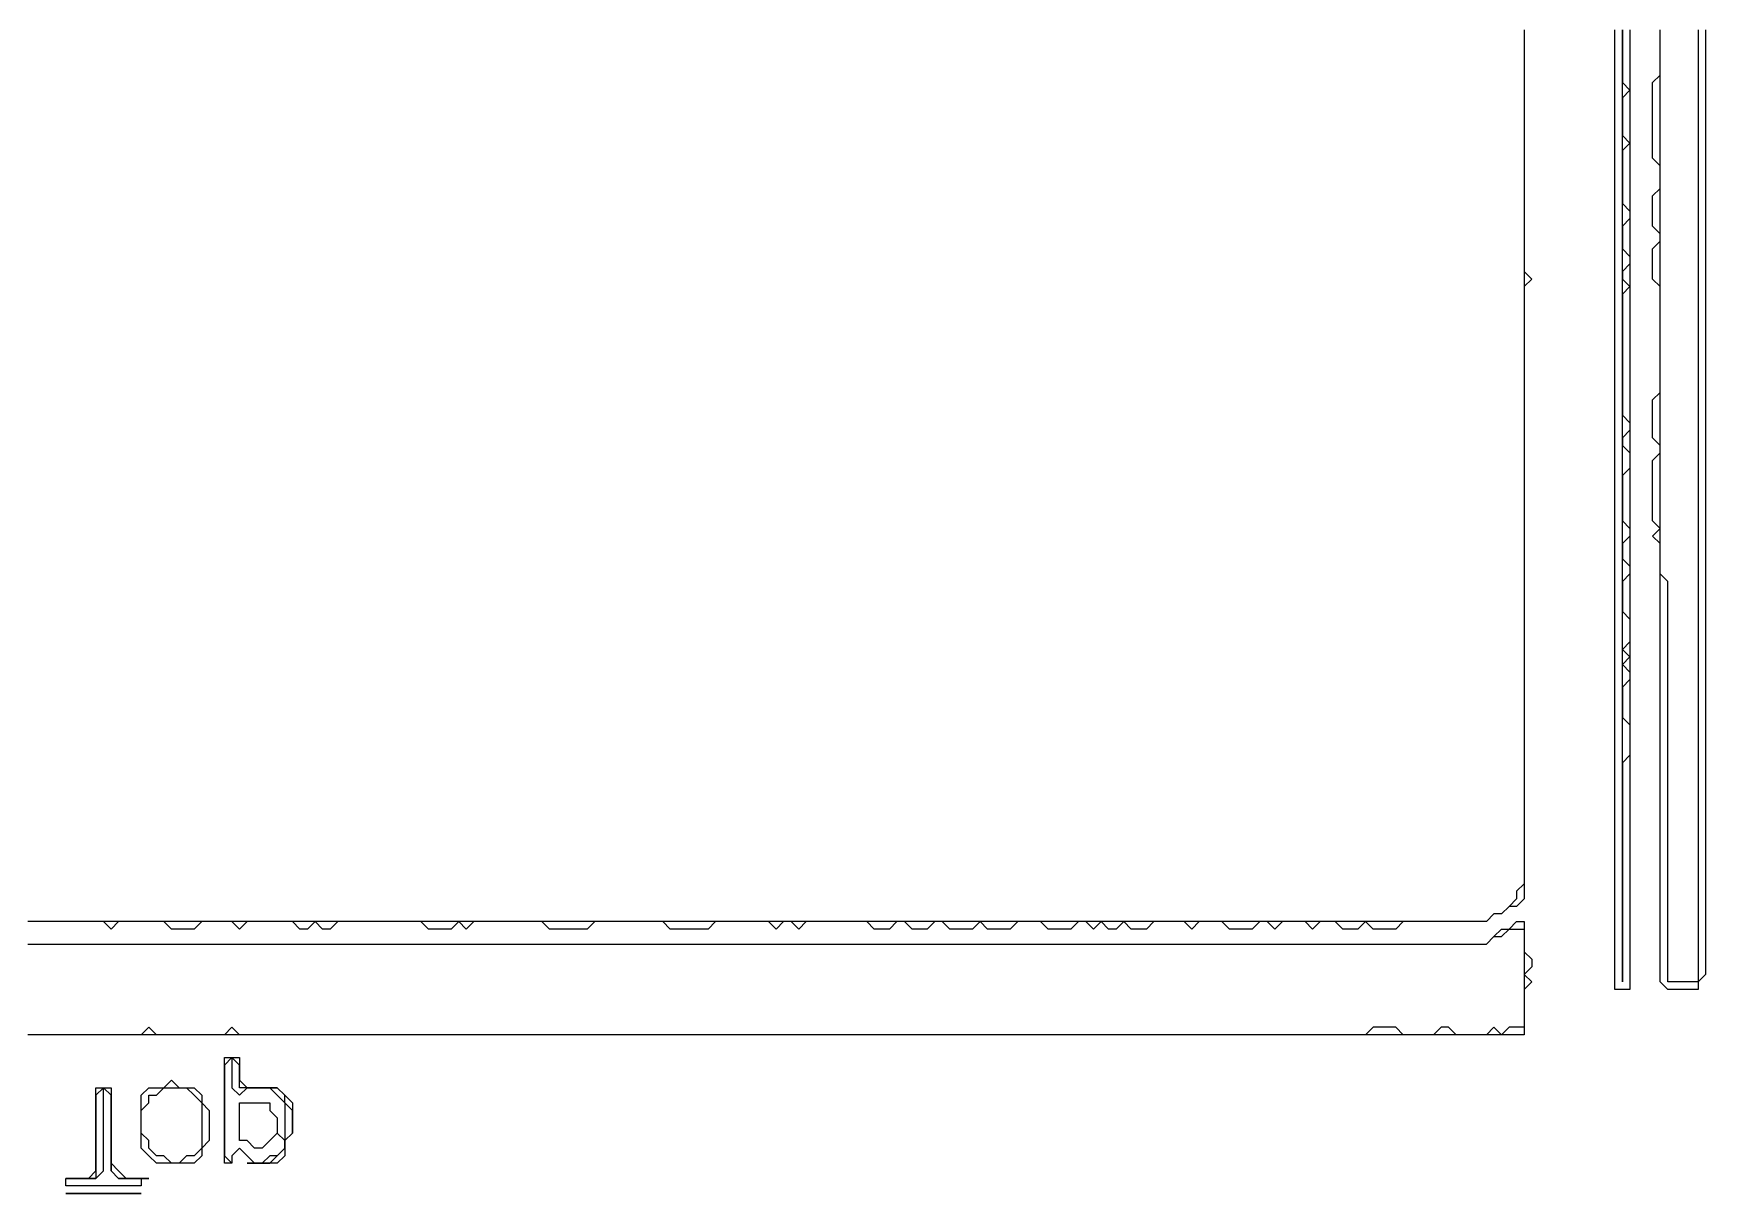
# Model space of a CAD drawing. Header units: metres. Extents: x 61 to 947, y 23 to 655.
# Drawn here: x 266.7 to 488, y 23 to 176.5 of the extents above; entities that cross this region are included whole.
import ezdxf

# ---------------------------------------------------------------- set-up
doc = ezdxf.new("R2010")
doc.units = ezdxf.units.M

msp = doc.modelspace()

# ---------------------------------------------------------------- linework, layer by layer
for points in [[(464, 177, 0), (464, 176, 0), (464, 175, 0), (464, 174, 0), (464, 173, 0), (464, 172, 0), (464, 171, 0), (464, 170, 0), (464, 169, 0), (464, 168, 0), (464, 167, 0), (464, 166, 0), (464, 165, 0), (464, 164, 0), (464, 163, 0), (464, 162, 0), (464, 161, 0), (464, 160, 0), (464, 159, 0), (464, 158, 0), (464, 157, 0), (464, 156, 0), (464, 155, 0), (464, 154, 0), (464, 153, 0), (464, 152, 0), (464, 151, 0), (464, 150, 0), (464, 149, 0), (464, 148, 0), (464, 147, 0), (464, 146, 0), (464, 145, 0), (464, 144, 0), (464, 143, 0), (464, 142, 0), (464, 141, 0), (464, 140, 0), (464, 139, 0), (464, 138, 0), (464, 137, 0), (464, 136, 0), (464, 135, 0), (464, 134, 0), (464, 133, 0), (464, 132, 0), (464, 131, 0), (464, 130, 0), (464, 129, 0), (464, 128, 0), (464, 127, 0), (464, 126, 0), (464, 125, 0), (464, 124, 0), (464, 123, 0), (464, 122, 0), (464, 121, 0), (464, 120, 0), (464, 119, 0), (464, 118, 0), (464, 117, 0), (464, 116, 0), (464, 115, 0), (464, 114, 0), (464, 113, 0), (464, 112, 0), (464, 111, 0), (464, 110, 0), (464, 109, 0), (464, 108, 0), (464, 107, 0), (464, 106, 0), (464, 105, 0), (464, 104, 0), (464, 103, 0), (464, 102, 0), (464, 101, 0), (464, 100, 0), (464, 99, 0), (464, 98, 0), (464, 97, 0), (464, 96, 0), (464, 95, 0), (464, 94, 0), (464, 93, 0), (464, 92, 0), (464, 91, 0), (464, 90, 0), (464, 89, 0), (464, 88, 0), (464, 87, 0), (464, 86, 0), (464, 85, 0), (464, 84, 0), (464, 83, 0), (464, 82, 0), (464, 81, 0), (464, 80, 0), (464, 79, 0), (464, 78, 0), (464, 77, 0), (464, 76, 0), (464, 75, 0), (464, 74, 0), (464, 73, 0), (464, 72, 0), (464, 71, 0), (464, 70, 0), (464, 69, 0), (464, 68, 0), (464, 67, 0), (464, 66, 0), (464, 65, 0), (464, 64, 0), (463, 63, 0), (463, 62, 0), (462, 61, 0), (461, 60, 0), (460, 60, 0), (459, 59, 0), (458, 59, 0), (457, 59, 0), (456, 59, 0), (455, 59, 0), (454, 59, 0), (453, 59, 0), (452, 59, 0), (451, 59, 0), (450, 59, 0), (449, 59, 0), (448, 59, 0), (447, 59, 0), (446, 59, 0), (445, 59, 0), (444, 59, 0), (443, 59, 0), (442, 59, 0), (441, 59, 0), (440, 59, 0), (439, 59, 0), (438, 59, 0), (437, 59, 0), (436, 59, 0), (435, 59, 0), (434, 59, 0), (433, 59, 0), (432, 59, 0), (431, 59, 0), (430, 59, 0), (429, 59, 0), (428, 59, 0), (427, 59, 0), (426, 59, 0), (425, 59, 0), (424, 59, 0), (423, 59, 0), (422, 59, 0), (421, 59, 0), (420, 59, 0), (419, 59, 0), (418, 59, 0), (417, 59, 0), (416, 59, 0), (415, 59, 0), (414, 59, 0), (413, 59, 0), (412, 59, 0), (411, 59, 0), (410, 59, 0), (409, 59, 0), (408, 59, 0), (407, 59, 0), (406, 59, 0), (405, 59, 0), (404, 59, 0), (403, 59, 0), (402, 59, 0), (401, 59, 0), (400, 59, 0), (399, 59, 0), (398, 59, 0), (397, 59, 0), (396, 59, 0), (395, 59, 0), (394, 59, 0), (393, 59, 0), (392, 59, 0), (391, 59, 0), (390, 59, 0), (389, 59, 0), (388, 59, 0), (387, 59, 0), (386, 59, 0), (385, 59, 0), (384, 59, 0), (383, 59, 0), (382, 59, 0), (381, 59, 0), (380, 59, 0), (379, 59, 0), (378, 59, 0), (377, 59, 0), (376, 59, 0), (375, 59, 0), (374, 59, 0), (373, 59, 0), (372, 59, 0), (371, 59, 0), (370, 59, 0), (369, 59, 0), (368, 59, 0), (367, 59, 0), (366, 59, 0), (365, 59, 0), (364, 59, 0), (363, 59, 0), (362, 59, 0), (361, 59, 0), (360, 59, 0), (359, 59, 0), (358, 59, 0), (357, 59, 0), (356, 59, 0), (355, 59, 0), (354, 59, 0), (353, 59, 0), (352, 59, 0), (351, 59, 0), (350, 59, 0), (349, 59, 0), (348, 59, 0), (347, 59, 0), (346, 59, 0), (345, 59, 0), (344, 59, 0), (343, 59, 0), (342, 59, 0), (341, 59, 0), (340, 59, 0), (339, 59, 0), (338, 59, 0), (337, 59, 0), (336, 59, 0), (335, 59, 0), (334, 59, 0), (333, 59, 0), (332, 59, 0), (331, 59, 0), (330, 59, 0), (329, 59, 0), (328, 59, 0), (327, 59, 0), (326, 59, 0), (325, 59, 0), (324, 59, 0), (323, 59, 0), (322, 59, 0), (321, 59, 0), (320, 59, 0), (319, 59, 0), (318, 59, 0), (317, 59, 0), (316, 59, 0), (315, 59, 0), (314, 59, 0), (313, 59, 0), (312, 59, 0), (311, 59, 0), (310, 59, 0), (309, 59, 0), (308, 59, 0), (307, 59, 0), (306, 59, 0), (305, 59, 0), (304, 59, 0), (303, 59, 0), (302, 59, 0), (301, 59, 0), (300, 59, 0), (299, 59, 0), (298, 59, 0), (297, 59, 0), (296, 59, 0), (295, 59, 0), (294, 59, 0), (293, 59, 0), (292, 59, 0), (291, 59, 0), (290, 59, 0), (289, 59, 0), (288, 59, 0), (287, 59, 0), (286, 59, 0), (285, 59, 0), (284, 59, 0), (283, 59, 0), (282, 59, 0), (281, 59, 0), (280, 59, 0), (279, 59, 0), (278, 59, 0), (277, 59, 0), (276, 59, 0), (275, 59, 0), (274, 59, 0), (273, 59, 0), (272, 59, 0), (271, 59, 0), (270, 59, 0), (269, 59, 0), (268, 59, 0), (267, 59, 0), (266, 59, 0)], [(477, 177, 0), (477, 176, 0), (477, 175, 0), (477, 174, 0), (477, 173, 0), (477, 172, 0), (477, 171, 0), (477, 170, 0), (478, 169, 0), (477, 168, 0), (477, 167, 0), (477, 166, 0), (477, 165, 0), (477, 164, 0), (477, 163, 0), (478, 162, 0), (477, 161, 0), (477, 160, 0), (477, 159, 0), (477, 158, 0), (477, 157, 0), (477, 156, 0), (477, 155, 0), (477, 154, 0), (478, 153, 0), (478, 152, 0), (477, 151, 0), (477, 150, 0), (477, 149, 0), (477, 148, 0), (478, 147, 0), (478, 146, 0), (477, 145, 0), (477, 144, 0), (478, 143, 0), (477, 142, 0), (477, 141, 0), (477, 140, 0), (477, 139, 0), (477, 138, 0), (477, 137, 0), (477, 136, 0), (477, 135, 0), (477, 134, 0), (477, 133, 0), (477, 132, 0), (477, 131, 0), (477, 130, 0), (477, 129, 0), (477, 128, 0), (477, 127, 0), (477, 126, 0), (478, 125, 0), (478, 124, 0), (477, 123, 0), (477, 122, 0), (478, 121, 0), (478, 120, 0), (478, 119, 0), (477, 118, 0), (477, 117, 0), (477, 116, 0), (477, 115, 0), (477, 114, 0), (477, 113, 0), (477, 112, 0), (478, 111, 0), (478, 110, 0), (477, 109, 0), (477, 108, 0), (477, 107, 0), (478, 106, 0), (478, 105, 0), (477, 104, 0), (477, 103, 0), (477, 102, 0), (477, 101, 0), (477, 100, 0), (478, 99, 0), (478, 98, 0), (478, 97, 0), (478, 96, 0), (477, 95, 0), (478, 94, 0), (477, 93, 0), (478, 92, 0), (478, 91, 0), (477, 90, 0), (477, 89, 0), (477, 88, 0), (477, 87, 0), (477, 86, 0), (478, 85, 0), (478, 84, 0), (478, 83, 0), (478, 82, 0), (478, 81, 0), (477, 80, 0), (477, 79, 0), (477, 78, 0), (477, 77, 0), (477, 76, 0), (477, 75, 0), (477, 74, 0), (477, 73, 0), (477, 72, 0), (477, 71, 0), (477, 70, 0), (477, 69, 0), (477, 68, 0), (477, 67, 0), (477, 66, 0), (477, 65, 0), (477, 64, 0), (477, 63, 0), (477, 62, 0), (477, 61, 0), (477, 60, 0), (477, 59, 0), (477, 58, 0), (477, 57, 0), (477, 56, 0), (477, 55, 0), (477, 54, 0), (477, 53, 0), (477, 52, 0), (477, 51, 0), (477, 52, 0), (477, 53, 0), (477, 54, 0), (477, 55, 0), (477, 56, 0), (477, 57, 0), (477, 58, 0), (477, 59, 0), (477, 60, 0), (477, 61, 0), (477, 62, 0), (477, 63, 0), (477, 64, 0), (477, 65, 0), (477, 66, 0), (477, 67, 0), (477, 68, 0), (477, 69, 0), (477, 70, 0), (477, 71, 0), (477, 72, 0), (477, 73, 0), (477, 74, 0), (477, 75, 0), (477, 76, 0), (477, 77, 0), (477, 78, 0), (477, 79, 0), (477, 80, 0), (477, 81, 0), (477, 82, 0), (477, 83, 0), (477, 84, 0), (477, 85, 0), (477, 86, 0), (477, 87, 0), (477, 88, 0), (477, 89, 0), (477, 90, 0), (477, 91, 0), (477, 92, 0), (477, 93, 0), (477, 94, 0), (477, 95, 0), (477, 96, 0), (477, 97, 0), (477, 98, 0), (477, 99, 0), (477, 100, 0), (477, 101, 0), (477, 102, 0), (477, 103, 0), (477, 104, 0), (477, 105, 0), (477, 106, 0), (477, 107, 0), (477, 108, 0), (477, 109, 0), (477, 110, 0), (477, 111, 0), (477, 112, 0), (477, 113, 0), (477, 114, 0), (477, 115, 0), (477, 116, 0), (477, 117, 0), (477, 118, 0), (477, 119, 0), (477, 120, 0), (477, 121, 0), (477, 122, 0), (477, 123, 0), (477, 124, 0), (477, 125, 0), (477, 126, 0), (477, 127, 0), (477, 128, 0), (477, 129, 0), (477, 130, 0), (477, 131, 0), (477, 132, 0), (477, 133, 0), (477, 134, 0), (477, 135, 0), (477, 136, 0), (477, 137, 0), (477, 138, 0), (477, 139, 0), (477, 140, 0), (477, 141, 0), (477, 142, 0), (477, 143, 0), (477, 144, 0), (477, 145, 0), (477, 146, 0), (477, 147, 0), (477, 148, 0), (477, 149, 0), (477, 150, 0), (477, 151, 0), (477, 152, 0), (477, 153, 0), (477, 154, 0), (477, 155, 0), (477, 156, 0), (477, 157, 0), (477, 158, 0), (477, 159, 0), (477, 160, 0), (477, 161, 0), (477, 162, 0), (477, 163, 0), (477, 164, 0), (477, 165, 0), (477, 166, 0), (477, 167, 0), (477, 168, 0), (477, 169, 0), (477, 170, 0), (477, 171, 0), (477, 172, 0), (477, 173, 0), (477, 174, 0), (477, 175, 0), (477, 176, 0), (477, 177, 0)], [(487, 177, 0), (487, 176, 0), (487, 175, 0), (487, 174, 0), (487, 173, 0), (487, 172, 0), (487, 171, 0), (487, 170, 0), (487, 169, 0), (487, 168, 0), (487, 167, 0), (487, 166, 0), (487, 165, 0), (487, 164, 0), (487, 163, 0), (487, 162, 0), (487, 161, 0), (487, 160, 0), (487, 159, 0), (487, 158, 0), (487, 157, 0), (487, 156, 0), (487, 155, 0), (487, 154, 0), (487, 153, 0), (487, 152, 0), (487, 151, 0), (487, 150, 0), (487, 149, 0), (487, 148, 0), (487, 147, 0), (487, 146, 0), (487, 145, 0), (487, 144, 0), (487, 143, 0), (487, 142, 0), (487, 141, 0), (487, 140, 0), (487, 139, 0), (487, 138, 0), (487, 137, 0), (487, 136, 0), (487, 135, 0), (487, 134, 0), (487, 133, 0), (487, 132, 0), (487, 131, 0), (487, 130, 0), (487, 129, 0), (487, 128, 0), (487, 127, 0), (487, 126, 0), (487, 125, 0), (487, 124, 0), (487, 123, 0), (487, 122, 0), (487, 121, 0), (487, 120, 0), (487, 119, 0), (487, 118, 0), (487, 117, 0), (487, 116, 0), (487, 115, 0), (487, 114, 0), (487, 113, 0), (487, 112, 0), (487, 111, 0), (487, 110, 0), (487, 109, 0), (487, 108, 0), (487, 107, 0), (487, 106, 0), (487, 105, 0), (487, 104, 0), (487, 103, 0), (487, 102, 0), (487, 101, 0), (487, 100, 0), (487, 99, 0), (487, 98, 0), (487, 97, 0), (487, 96, 0), (487, 95, 0), (487, 94, 0), (487, 93, 0), (487, 92, 0), (487, 91, 0), (487, 90, 0), (487, 89, 0), (487, 88, 0), (487, 87, 0), (487, 86, 0), (487, 85, 0), (487, 84, 0), (487, 83, 0), (487, 82, 0), (487, 81, 0), (487, 80, 0), (487, 79, 0), (487, 78, 0), (487, 77, 0), (487, 76, 0), (487, 75, 0), (487, 74, 0), (487, 73, 0), (487, 72, 0), (487, 71, 0), (487, 70, 0), (487, 69, 0), (487, 68, 0), (487, 67, 0), (487, 66, 0), (487, 65, 0), (487, 64, 0), (487, 63, 0), (487, 62, 0), (487, 61, 0), (487, 60, 0), (487, 59, 0), (487, 58, 0), (487, 57, 0), (487, 56, 0), (487, 55, 0), (487, 54, 0), (487, 53, 0), (487, 52, 0), (487, 51, 0), (486, 51, 0), (485, 51, 0), (484, 51, 0), (483, 51, 0), (483, 52, 0), (483, 53, 0), (483, 54, 0), (483, 55, 0), (483, 56, 0), (483, 57, 0), (483, 58, 0), (483, 59, 0), (483, 60, 0), (483, 61, 0), (483, 62, 0), (483, 63, 0), (483, 64, 0), (483, 65, 0), (483, 66, 0), (483, 67, 0), (483, 68, 0), (483, 69, 0), (483, 70, 0), (483, 71, 0), (483, 72, 0), (483, 73, 0), (483, 74, 0), (483, 75, 0), (483, 76, 0), (483, 77, 0), (483, 78, 0), (483, 79, 0), (483, 80, 0), (483, 81, 0), (483, 82, 0), (483, 83, 0), (483, 84, 0), (483, 85, 0), (483, 86, 0), (483, 87, 0), (483, 88, 0), (483, 89, 0), (483, 90, 0), (483, 91, 0), (483, 92, 0), (483, 93, 0), (483, 94, 0), (483, 95, 0), (483, 96, 0), (483, 97, 0), (483, 98, 0), (483, 99, 0), (483, 100, 0), (483, 101, 0), (483, 102, 0), (483, 103, 0), (483, 104, 0), (482, 105, 0), (482, 106, 0), (482, 107, 0), (482, 108, 0), (482, 109, 0), (482, 110, 0), (482, 111, 0), (482, 112, 0), (482, 113, 0), (482, 114, 0), (482, 115, 0), (482, 116, 0), (482, 117, 0), (482, 118, 0), (482, 119, 0), (482, 120, 0), (482, 121, 0), (482, 122, 0), (482, 123, 0), (482, 124, 0), (482, 125, 0), (482, 126, 0), (482, 127, 0), (482, 128, 0), (482, 129, 0), (482, 130, 0), (482, 131, 0), (482, 132, 0), (482, 133, 0), (482, 134, 0), (482, 135, 0), (482, 136, 0), (482, 137, 0), (482, 138, 0), (482, 139, 0), (482, 140, 0), (482, 141, 0), (482, 142, 0), (482, 143, 0), (482, 144, 0), (482, 145, 0), (482, 146, 0), (482, 147, 0), (482, 148, 0), (482, 149, 0), (482, 150, 0), (482, 151, 0), (482, 152, 0), (482, 153, 0), (482, 154, 0), (482, 155, 0), (482, 156, 0), (482, 157, 0), (482, 158, 0), (482, 159, 0), (482, 160, 0), (482, 161, 0), (482, 162, 0), (482, 163, 0), (482, 164, 0), (482, 165, 0), (482, 166, 0), (482, 167, 0), (482, 168, 0), (482, 169, 0), (482, 170, 0), (482, 171, 0), (482, 172, 0), (482, 173, 0), (482, 174, 0), (482, 175, 0), (482, 176, 0), (482, 177, 0)], [(266, 56, 0), (267, 56, 0), (268, 56, 0), (269, 56, 0), (270, 56, 0), (271, 56, 0), (272, 56, 0), (273, 56, 0), (274, 56, 0), (275, 56, 0), (276, 56, 0), (277, 56, 0), (278, 56, 0), (279, 56, 0), (280, 56, 0), (281, 56, 0), (282, 56, 0), (283, 56, 0), (284, 56, 0), (285, 56, 0), (286, 56, 0), (287, 56, 0), (288, 56, 0), (289, 56, 0), (290, 56, 0), (291, 56, 0), (292, 56, 0), (293, 56, 0), (294, 56, 0), (295, 56, 0), (296, 56, 0), (297, 56, 0), (298, 56, 0), (299, 56, 0), (300, 56, 0), (301, 56, 0), (302, 56, 0), (303, 56, 0), (304, 56, 0), (305, 56, 0), (306, 56, 0), (307, 56, 0), (308, 56, 0), (309, 56, 0), (310, 56, 0), (311, 56, 0), (312, 56, 0), (313, 56, 0), (314, 56, 0), (315, 56, 0), (316, 56, 0), (317, 56, 0), (318, 56, 0), (319, 56, 0), (320, 56, 0), (321, 56, 0), (322, 56, 0), (323, 56, 0), (324, 56, 0), (325, 56, 0), (326, 56, 0), (327, 56, 0), (328, 56, 0), (329, 56, 0), (330, 56, 0), (331, 56, 0), (332, 56, 0), (333, 56, 0), (334, 56, 0), (335, 56, 0), (336, 56, 0), (337, 56, 0), (338, 56, 0), (339, 56, 0), (340, 56, 0), (341, 56, 0), (342, 56, 0), (343, 56, 0), (344, 56, 0), (345, 56, 0), (346, 56, 0), (347, 56, 0), (348, 56, 0), (349, 56, 0), (350, 56, 0), (351, 56, 0), (352, 56, 0), (353, 56, 0), (354, 56, 0), (355, 56, 0), (356, 56, 0), (357, 56, 0), (358, 56, 0), (359, 56, 0), (360, 56, 0), (361, 56, 0), (362, 56, 0), (363, 56, 0), (364, 56, 0), (365, 56, 0), (366, 56, 0), (367, 56, 0), (368, 56, 0), (369, 56, 0), (370, 56, 0), (371, 56, 0), (372, 56, 0), (373, 56, 0), (374, 56, 0), (375, 56, 0), (376, 56, 0), (377, 56, 0), (378, 56, 0), (379, 56, 0), (380, 56, 0), (381, 56, 0), (382, 56, 0), (383, 56, 0), (384, 56, 0), (385, 56, 0), (386, 56, 0), (387, 56, 0), (388, 56, 0), (389, 56, 0), (390, 56, 0), (391, 56, 0), (392, 56, 0), (393, 56, 0), (394, 56, 0), (395, 56, 0), (396, 56, 0), (397, 56, 0), (398, 56, 0), (399, 56, 0), (400, 56, 0), (401, 56, 0), (402, 56, 0), (403, 56, 0), (404, 56, 0), (405, 56, 0), (406, 56, 0), (407, 56, 0), (408, 56, 0), (409, 56, 0), (410, 56, 0), (411, 56, 0), (412, 56, 0), (413, 56, 0), (414, 56, 0), (415, 56, 0), (416, 56, 0), (417, 56, 0), (418, 56, 0), (419, 56, 0), (420, 56, 0), (421, 56, 0), (422, 56, 0), (423, 56, 0), (424, 56, 0), (425, 56, 0), (426, 56, 0), (427, 56, 0), (428, 56, 0), (429, 56, 0), (430, 56, 0), (431, 56, 0), (432, 56, 0), (433, 56, 0), (434, 56, 0), (435, 56, 0), (436, 56, 0), (437, 56, 0), (438, 56, 0), (439, 56, 0), (440, 56, 0), (441, 56, 0), (442, 56, 0), (443, 56, 0), (444, 56, 0), (445, 56, 0), (446, 56, 0), (447, 56, 0), (448, 56, 0), (449, 56, 0), (450, 56, 0), (451, 56, 0), (452, 56, 0), (453, 56, 0), (454, 56, 0), (455, 56, 0), (456, 56, 0), (457, 56, 0), (458, 56, 0), (459, 56, 0), (460, 57, 0), (461, 57, 0), (462, 58, 0), (463, 58, 0), (464, 58, 0), (464, 57, 0), (464, 56, 0), (464, 55, 0), (464, 54, 0), (464, 53, 0), (464, 52, 0), (464, 51, 0), (464, 50, 0), (464, 49, 0), (464, 48, 0), (464, 47, 0), (464, 46, 0), (464, 45, 0), (463, 45, 0), (462, 45, 0), (461, 44, 0), (460, 45, 0), (459, 44, 0), (458, 44, 0), (457, 44, 0), (456, 44, 0), (455, 44, 0), (454, 45, 0), (453, 45, 0), (452, 44, 0), (451, 44, 0), (450, 44, 0), (449, 44, 0), (448, 44, 0), (447, 45, 0), (446, 45, 0), (445, 45, 0), (444, 45, 0), (443, 44, 0), (442, 44, 0), (441, 44, 0), (440, 44, 0), (439, 44, 0), (438, 44, 0), (437, 44, 0), (436, 44, 0), (435, 44, 0), (434, 44, 0), (433, 44, 0), (432, 44, 0), (431, 44, 0), (430, 44, 0), (429, 44, 0), (428, 44, 0), (427, 44, 0), (426, 44, 0), (425, 44, 0), (424, 44, 0), (423, 44, 0), (422, 44, 0), (421, 44, 0), (420, 44, 0), (419, 44, 0), (418, 44, 0), (417, 44, 0), (416, 44, 0), (415, 44, 0), (414, 44, 0), (413, 44, 0), (412, 44, 0), (411, 44, 0), (410, 44, 0), (409, 44, 0), (408, 44, 0), (407, 44, 0), (406, 44, 0), (405, 44, 0), (404, 44, 0), (403, 44, 0), (402, 44, 0), (401, 44, 0), (400, 44, 0), (399, 44, 0), (398, 44, 0), (397, 44, 0), (396, 44, 0), (395, 44, 0), (394, 44, 0), (393, 44, 0), (392, 44, 0), (391, 44, 0), (390, 44, 0), (389, 44, 0), (388, 44, 0), (387, 44, 0), (386, 44, 0), (385, 44, 0), (384, 44, 0), (383, 44, 0), (382, 44, 0), (381, 44, 0), (380, 44, 0), (379, 44, 0), (378, 44, 0), (377, 44, 0), (376, 44, 0), (375, 44, 0), (374, 44, 0), (373, 44, 0), (372, 44, 0), (371, 44, 0), (370, 44, 0), (369, 44, 0), (368, 44, 0), (367, 44, 0), (366, 44, 0), (365, 44, 0), (364, 44, 0), (363, 44, 0), (362, 44, 0), (361, 44, 0), (360, 44, 0), (359, 44, 0), (358, 44, 0), (357, 44, 0), (356, 44, 0), (355, 44, 0), (354, 44, 0), (353, 44, 0), (352, 44, 0), (351, 44, 0), (350, 44, 0), (349, 44, 0), (348, 44, 0), (347, 44, 0), (346, 44, 0), (345, 44, 0), (344, 44, 0), (343, 44, 0), (342, 44, 0), (341, 44, 0), (340, 44, 0), (339, 44, 0), (338, 44, 0), (337, 44, 0), (336, 44, 0), (335, 44, 0), (334, 44, 0), (333, 44, 0), (332, 44, 0), (331, 44, 0), (330, 44, 0), (329, 44, 0), (328, 44, 0), (327, 44, 0), (326, 44, 0), (325, 44, 0), (324, 44, 0), (323, 44, 0), (322, 44, 0), (321, 44, 0), (320, 44, 0), (319, 44, 0), (318, 44, 0), (317, 44, 0), (316, 44, 0), (315, 44, 0), (314, 44, 0), (313, 44, 0), (312, 44, 0), (311, 44, 0), (310, 44, 0), (309, 44, 0), (308, 44, 0), (307, 44, 0), (306, 44, 0), (305, 44, 0), (304, 44, 0), (303, 44, 0), (302, 44, 0), (301, 44, 0), (300, 44, 0), (299, 44, 0), (298, 44, 0), (297, 44, 0), (296, 44, 0), (295, 44, 0), (294, 44, 0), (293, 45, 0), (292, 44, 0), (291, 44, 0), (290, 44, 0), (289, 44, 0), (288, 44, 0), (287, 44, 0), (286, 44, 0), (285, 44, 0), (284, 44, 0), (283, 44, 0), (282, 45, 0), (281, 44, 0), (280, 44, 0), (279, 44, 0), (278, 44, 0), (277, 44, 0), (276, 44, 0), (275, 44, 0), (274, 44, 0), (273, 44, 0), (272, 44, 0), (271, 44, 0), (270, 44, 0), (269, 44, 0), (268, 44, 0), (267, 44, 0), (266, 44, 0)]]:
    msp.add_polyline3d(points)
for points in [[(293, 27, 0), (292, 28, 0), (292, 29, 0), (292, 30, 0), (292, 31, 0), (292, 32, 0), (292, 33, 0), (292, 34, 0), (292, 35, 0), (292, 36, 0), (292, 37, 0), (292, 38, 0), (292, 39, 0), (292, 40, 0), (293, 41, 0), (293, 40, 0), (293, 39, 0), (293, 38, 0), (293, 37, 0), (294, 36, 0), (295, 37, 0), (296, 37, 0), (297, 37, 0), (298, 37, 0), (299, 36, 0), (300, 35, 0), (300, 34, 0), (300, 33, 0), (300, 32, 0), (300, 31, 0), (300, 30, 0), (300, 29, 0), (299, 28, 0), (298, 28, 0), (297, 27, 0), (296, 27, 0), (295, 28, 0), (294, 29, 0), (293, 28, 0)], [(271, 24, 0), (271, 25, 0), (272, 25, 0), (273, 25, 0), (274, 25, 0), (275, 25, 0), (276, 26, 0), (276, 27, 0), (276, 28, 0), (276, 29, 0), (276, 30, 0), (276, 31, 0), (276, 32, 0), (276, 33, 0), (276, 34, 0), (276, 35, 0), (276, 36, 0), (276, 37, 0), (277, 37, 0), (277, 36, 0), (277, 35, 0), (277, 34, 0), (277, 33, 0), (277, 32, 0), (277, 31, 0), (277, 30, 0), (277, 29, 0), (277, 28, 0), (277, 27, 0), (277, 26, 0), (278, 25, 0), (279, 25, 0), (280, 25, 0), (281, 25, 0), (281, 24, 0), (280, 24, 0), (279, 24, 0), (278, 24, 0), (277, 24, 0), (276, 24, 0), (275, 24, 0), (274, 24, 0), (273, 24, 0), (272, 24, 0)], [(285, 27, 0), (284, 28, 0), (283, 28, 0), (282, 29, 0), (282, 30, 0), (281, 31, 0), (281, 32, 0), (281, 33, 0), (281, 34, 0), (282, 35, 0), (282, 36, 0), (283, 36, 0), (284, 37, 0), (285, 37, 0), (286, 37, 0), (287, 37, 0), (288, 36, 0), (289, 35, 0), (289, 34, 0), (289, 33, 0), (289, 32, 0), (289, 31, 0), (289, 30, 0), (289, 29, 0), (288, 28, 0), (287, 28, 0), (286, 27, 0)]]:
    msp.add_polyline3d(points, close=True)
at = {"layer": '1'}
for points in [[(464, 177, 0), (464, 176, 0), (464, 175, 0), (464, 174, 0), (464, 173, 0), (464, 172, 0), (464, 171, 0), (464, 170, 0), (464, 169, 0), (464, 168, 0), (464, 167, 0), (464, 166, 0), (464, 165, 0), (464, 164, 0), (464, 163, 0), (464, 162, 0), (464, 161, 0), (464, 160, 0), (464, 159, 0), (464, 158, 0), (464, 157, 0), (464, 156, 0), (464, 155, 0), (464, 154, 0), (464, 153, 0), (464, 152, 0), (464, 151, 0), (464, 150, 0), (464, 149, 0), (464, 148, 0), (464, 147, 0), (464, 146, 0), (464, 145, 0), (465, 144, 0), (464, 143, 0), (464, 142, 0), (464, 141, 0), (464, 140, 0), (464, 139, 0), (464, 138, 0), (464, 137, 0), (464, 136, 0), (464, 135, 0), (464, 134, 0), (464, 133, 0), (464, 132, 0), (464, 131, 0), (464, 130, 0), (464, 129, 0), (464, 128, 0), (464, 127, 0), (464, 126, 0), (464, 125, 0), (464, 124, 0), (464, 123, 0), (464, 122, 0), (464, 121, 0), (464, 120, 0), (464, 119, 0), (464, 118, 0), (464, 117, 0), (464, 116, 0), (464, 115, 0), (464, 114, 0), (464, 113, 0), (464, 112, 0), (464, 111, 0), (464, 110, 0), (464, 109, 0), (464, 108, 0), (464, 107, 0), (464, 106, 0), (464, 105, 0), (464, 104, 0), (464, 103, 0), (464, 102, 0), (464, 101, 0), (464, 100, 0), (464, 99, 0), (464, 98, 0), (464, 97, 0), (464, 96, 0), (464, 95, 0), (464, 94, 0), (464, 93, 0), (464, 92, 0), (464, 91, 0), (464, 90, 0), (464, 89, 0), (464, 88, 0), (464, 87, 0), (464, 86, 0), (464, 85, 0), (464, 84, 0), (464, 83, 0), (464, 82, 0), (464, 81, 0), (464, 80, 0), (464, 79, 0), (464, 78, 0), (464, 77, 0), (464, 76, 0), (464, 75, 0), (464, 74, 0), (464, 73, 0), (464, 72, 0), (464, 71, 0), (464, 70, 0), (464, 69, 0), (464, 68, 0), (464, 67, 0), (464, 66, 0), (464, 65, 0), (464, 64, 0), (464, 63, 0), (464, 62, 0), (463, 61, 0), (462, 61, 0), (461, 60, 0), (460, 60, 0), (459, 59, 0), (458, 59, 0), (457, 59, 0), (456, 59, 0), (455, 59, 0), (454, 59, 0), (453, 59, 0), (452, 59, 0), (451, 59, 0), (450, 59, 0), (449, 59, 0), (448, 59, 0), (447, 58, 0), (446, 58, 0), (445, 58, 0), (444, 58, 0), (443, 59, 0), (442, 58, 0), (441, 58, 0), (440, 58, 0), (439, 59, 0), (438, 59, 0), (437, 59, 0), (436, 58, 0), (435, 59, 0), (434, 59, 0), (433, 59, 0), (432, 59, 0), (431, 58, 0), (430, 59, 0), (429, 59, 0), (428, 58, 0), (427, 58, 0), (426, 58, 0), (425, 58, 0), (424, 59, 0), (423, 59, 0), (422, 59, 0), (421, 59, 0), (420, 58, 0), (419, 59, 0), (418, 59, 0), (417, 59, 0), (416, 59, 0), (415, 59, 0), (414, 58, 0), (413, 58, 0), (412, 58, 0), (411, 59, 0), (410, 58, 0), (409, 58, 0), (408, 59, 0), (407, 58, 0), (406, 59, 0), (405, 59, 0), (404, 58, 0), (403, 58, 0), (402, 58, 0), (401, 58, 0), (400, 59, 0), (399, 59, 0), (398, 59, 0), (397, 59, 0), (396, 58, 0), (395, 58, 0), (394, 58, 0), (393, 58, 0), (392, 59, 0), (391, 58, 0), (390, 58, 0), (389, 58, 0), (388, 58, 0), (387, 59, 0), (386, 59, 0), (385, 58, 0), (384, 58, 0), (383, 58, 0), (382, 59, 0), (381, 59, 0), (380, 58, 0), (379, 58, 0), (378, 58, 0), (377, 59, 0), (376, 59, 0), (375, 59, 0), (374, 59, 0), (373, 59, 0), (372, 59, 0), (371, 59, 0), (370, 59, 0), (369, 59, 0), (368, 58, 0), (367, 59, 0), (366, 59, 0), (365, 58, 0), (364, 59, 0), (363, 59, 0), (362, 59, 0), (361, 59, 0), (360, 59, 0), (359, 59, 0), (358, 59, 0), (357, 59, 0), (356, 58, 0), (355, 58, 0), (354, 58, 0), (353, 58, 0), (352, 58, 0), (351, 58, 0), (350, 59, 0), (349, 59, 0), (348, 59, 0), (347, 59, 0), (346, 59, 0), (345, 59, 0), (344, 59, 0), (343, 59, 0), (342, 59, 0), (341, 59, 0), (340, 58, 0), (339, 58, 0), (338, 58, 0), (337, 58, 0), (336, 58, 0), (335, 58, 0), (334, 59, 0), (333, 59, 0), (332, 59, 0), (331, 59, 0), (330, 59, 0), (329, 59, 0), (328, 59, 0), (327, 59, 0), (326, 59, 0), (325, 59, 0), (324, 58, 0), (323, 59, 0), (322, 58, 0), (321, 58, 0), (320, 58, 0), (319, 58, 0), (318, 59, 0), (317, 59, 0), (316, 59, 0), (315, 59, 0), (314, 59, 0), (313, 59, 0), (312, 59, 0), (311, 59, 0), (310, 59, 0), (309, 59, 0), (308, 59, 0), (307, 59, 0), (306, 58, 0), (305, 58, 0), (304, 59, 0), (303, 58, 0), (302, 58, 0), (301, 59, 0), (300, 59, 0), (299, 59, 0), (298, 59, 0), (297, 59, 0), (296, 59, 0), (295, 59, 0), (294, 58, 0), (293, 59, 0), (292, 59, 0), (291, 59, 0), (290, 59, 0), (289, 59, 0), (288, 58, 0), (287, 58, 0), (286, 58, 0), (285, 58, 0), (284, 59, 0), (283, 59, 0), (282, 59, 0), (281, 59, 0), (280, 59, 0), (279, 59, 0), (278, 59, 0), (277, 58, 0), (276, 59, 0), (275, 59, 0), (274, 59, 0), (273, 59, 0), (272, 59, 0), (271, 59, 0), (270, 59, 0), (269, 59, 0), (268, 59, 0), (267, 59, 0), (266, 59, 0)], [(478, 177, 0), (478, 176, 0), (478, 175, 0), (478, 174, 0), (478, 173, 0), (478, 172, 0), (478, 171, 0), (478, 170, 0), (478, 169, 0), (478, 168, 0), (478, 167, 0), (478, 166, 0), (478, 165, 0), (478, 164, 0), (478, 163, 0), (478, 162, 0), (478, 161, 0), (478, 160, 0), (478, 159, 0), (478, 158, 0), (478, 157, 0), (478, 156, 0), (478, 155, 0), (478, 154, 0), (478, 153, 0), (478, 152, 0), (478, 151, 0), (478, 150, 0), (478, 149, 0), (478, 148, 0), (478, 147, 0), (478, 146, 0), (478, 145, 0), (478, 144, 0), (478, 143, 0), (478, 142, 0), (478, 141, 0), (478, 140, 0), (478, 139, 0), (478, 138, 0), (478, 137, 0), (478, 136, 0), (478, 135, 0), (478, 134, 0), (478, 133, 0), (478, 132, 0), (478, 131, 0), (478, 130, 0), (478, 129, 0), (478, 128, 0), (478, 127, 0), (478, 126, 0), (478, 125, 0), (478, 124, 0), (478, 123, 0), (478, 122, 0), (478, 121, 0), (478, 120, 0), (478, 119, 0), (478, 118, 0), (478, 117, 0), (478, 116, 0), (478, 115, 0), (478, 114, 0), (478, 113, 0), (478, 112, 0), (478, 111, 0), (478, 110, 0), (478, 109, 0), (478, 108, 0), (478, 107, 0), (478, 106, 0), (478, 105, 0), (478, 104, 0), (478, 103, 0), (478, 102, 0), (478, 101, 0), (478, 100, 0), (478, 99, 0), (478, 98, 0), (478, 97, 0), (478, 96, 0), (478, 95, 0), (478, 94, 0), (478, 93, 0), (478, 92, 0), (478, 91, 0), (478, 90, 0), (478, 89, 0), (478, 88, 0), (478, 87, 0), (478, 86, 0), (478, 85, 0), (478, 84, 0), (478, 83, 0), (478, 82, 0), (478, 81, 0), (478, 80, 0), (478, 79, 0), (478, 78, 0), (478, 77, 0), (478, 76, 0), (478, 75, 0), (478, 74, 0), (478, 73, 0), (478, 72, 0), (478, 71, 0), (478, 70, 0), (478, 69, 0), (478, 68, 0), (478, 67, 0), (478, 66, 0), (478, 65, 0), (478, 64, 0), (478, 63, 0), (478, 62, 0), (478, 61, 0), (478, 60, 0), (478, 59, 0), (478, 58, 0), (478, 57, 0), (478, 56, 0), (478, 55, 0), (478, 54, 0), (478, 53, 0), (478, 52, 0), (478, 51, 0), (478, 50, 0), (477, 50, 0), (476, 50, 0), (476, 51, 0), (476, 52, 0), (476, 53, 0), (476, 54, 0), (476, 55, 0), (476, 56, 0), (476, 57, 0), (476, 58, 0), (476, 59, 0), (476, 60, 0), (476, 61, 0), (476, 62, 0), (476, 63, 0), (476, 64, 0), (476, 65, 0), (476, 66, 0), (476, 67, 0), (476, 68, 0), (476, 69, 0), (476, 70, 0), (476, 71, 0), (476, 72, 0), (476, 73, 0), (476, 74, 0), (476, 75, 0), (476, 76, 0), (476, 77, 0), (476, 78, 0), (476, 79, 0), (476, 80, 0), (476, 81, 0), (476, 82, 0), (476, 83, 0), (476, 84, 0), (476, 85, 0), (476, 86, 0), (476, 87, 0), (476, 88, 0), (476, 89, 0), (476, 90, 0), (476, 91, 0), (476, 92, 0), (476, 93, 0), (476, 94, 0), (476, 95, 0), (476, 96, 0), (476, 97, 0), (476, 98, 0), (476, 99, 0), (476, 100, 0), (476, 101, 0), (476, 102, 0), (476, 103, 0), (476, 104, 0), (476, 105, 0), (476, 106, 0), (476, 107, 0), (476, 108, 0), (476, 109, 0), (476, 110, 0), (476, 111, 0), (476, 112, 0), (476, 113, 0), (476, 114, 0), (476, 115, 0), (476, 116, 0), (476, 117, 0), (476, 118, 0), (476, 119, 0), (476, 120, 0), (476, 121, 0), (476, 122, 0), (476, 123, 0), (476, 124, 0), (476, 125, 0), (476, 126, 0), (476, 127, 0), (476, 128, 0), (476, 129, 0), (476, 130, 0), (476, 131, 0), (476, 132, 0), (476, 133, 0), (476, 134, 0), (476, 135, 0), (476, 136, 0), (476, 137, 0), (476, 138, 0), (476, 139, 0), (476, 140, 0), (476, 141, 0), (476, 142, 0), (476, 143, 0), (476, 144, 0), (476, 145, 0), (476, 146, 0), (476, 147, 0), (476, 148, 0), (476, 149, 0), (476, 150, 0), (476, 151, 0), (476, 152, 0), (476, 153, 0), (476, 154, 0), (476, 155, 0), (476, 156, 0), (476, 157, 0), (476, 158, 0), (476, 159, 0), (476, 160, 0), (476, 161, 0), (476, 162, 0), (476, 163, 0), (476, 164, 0), (476, 165, 0), (476, 166, 0), (476, 167, 0), (476, 168, 0), (476, 169, 0), (476, 170, 0), (476, 171, 0), (476, 172, 0), (476, 173, 0), (476, 174, 0), (476, 175, 0), (476, 176, 0), (476, 177, 0)], [(488, 177, 0), (488, 176, 0), (488, 175, 0), (488, 174, 0), (488, 173, 0), (488, 172, 0), (488, 171, 0), (488, 170, 0), (488, 169, 0), (488, 168, 0), (488, 167, 0), (488, 166, 0), (488, 165, 0), (488, 164, 0), (488, 163, 0), (488, 162, 0), (488, 161, 0), (488, 160, 0), (488, 159, 0), (488, 158, 0), (488, 157, 0), (488, 156, 0), (488, 155, 0), (488, 154, 0), (488, 153, 0), (488, 152, 0), (488, 151, 0), (488, 150, 0), (488, 149, 0), (488, 148, 0), (488, 147, 0), (488, 146, 0), (488, 145, 0), (488, 144, 0), (488, 143, 0), (488, 142, 0), (488, 141, 0), (488, 140, 0), (488, 139, 0), (488, 138, 0), (488, 137, 0), (488, 136, 0), (488, 135, 0), (488, 134, 0), (488, 133, 0), (488, 132, 0), (488, 131, 0), (488, 130, 0), (488, 129, 0), (488, 128, 0), (488, 127, 0), (488, 126, 0), (488, 125, 0), (488, 124, 0), (488, 123, 0), (488, 122, 0), (488, 121, 0), (488, 120, 0), (488, 119, 0), (488, 118, 0), (488, 117, 0), (488, 116, 0), (488, 115, 0), (488, 114, 0), (488, 113, 0), (488, 112, 0), (488, 111, 0), (488, 110, 0), (488, 109, 0), (488, 108, 0), (488, 107, 0), (488, 106, 0), (488, 105, 0), (488, 104, 0), (488, 103, 0), (488, 102, 0), (488, 101, 0), (488, 100, 0), (488, 99, 0), (488, 98, 0), (488, 97, 0), (488, 96, 0), (488, 95, 0), (488, 94, 0), (488, 93, 0), (488, 92, 0), (488, 91, 0), (488, 90, 0), (488, 89, 0), (488, 88, 0), (488, 87, 0), (488, 86, 0), (488, 85, 0), (488, 84, 0), (488, 83, 0), (488, 82, 0), (488, 81, 0), (488, 80, 0), (488, 79, 0), (488, 78, 0), (488, 77, 0), (488, 76, 0), (488, 75, 0), (488, 74, 0), (488, 73, 0), (488, 72, 0), (488, 71, 0), (488, 70, 0), (488, 69, 0), (488, 68, 0), (488, 67, 0), (488, 66, 0), (488, 65, 0), (488, 64, 0), (488, 63, 0), (488, 62, 0), (488, 61, 0), (488, 60, 0), (488, 59, 0), (488, 58, 0), (488, 57, 0), (488, 56, 0), (488, 55, 0), (488, 54, 0), (488, 53, 0), (488, 52, 0), (487, 51, 0), (487, 50, 0), (486, 50, 0), (485, 50, 0), (484, 50, 0), (483, 50, 0), (482, 51, 0), (482, 52, 0), (482, 53, 0), (482, 54, 0), (482, 55, 0), (482, 56, 0), (482, 57, 0), (482, 58, 0), (482, 59, 0), (482, 60, 0), (482, 61, 0), (482, 62, 0), (482, 63, 0), (482, 64, 0), (482, 65, 0), (482, 66, 0), (482, 67, 0), (482, 68, 0), (482, 69, 0), (482, 70, 0), (482, 71, 0), (482, 72, 0), (482, 73, 0), (482, 74, 0), (482, 75, 0), (482, 76, 0), (482, 77, 0), (482, 78, 0), (482, 79, 0), (482, 80, 0), (482, 81, 0), (482, 82, 0), (482, 83, 0), (482, 84, 0), (482, 85, 0), (482, 86, 0), (482, 87, 0), (482, 88, 0), (482, 89, 0), (482, 90, 0), (482, 91, 0), (482, 92, 0), (482, 93, 0), (482, 94, 0), (482, 95, 0), (482, 96, 0), (482, 97, 0), (482, 98, 0), (482, 99, 0), (482, 100, 0), (482, 101, 0), (482, 102, 0), (482, 103, 0), (482, 104, 0), (482, 105, 0), (482, 106, 0), (482, 107, 0), (482, 108, 0), (482, 109, 0), (481, 110, 0), (482, 111, 0), (481, 112, 0), (481, 113, 0), (481, 114, 0), (481, 115, 0), (481, 116, 0), (481, 117, 0), (481, 118, 0), (481, 119, 0), (481, 120, 0), (482, 121, 0), (482, 122, 0), (481, 123, 0), (481, 124, 0), (481, 125, 0), (481, 126, 0), (481, 127, 0), (481, 128, 0), (482, 129, 0), (482, 130, 0), (482, 131, 0), (482, 132, 0), (482, 133, 0), (482, 134, 0), (482, 135, 0), (482, 136, 0), (482, 137, 0), (482, 138, 0), (482, 139, 0), (482, 140, 0), (482, 141, 0), (482, 142, 0), (482, 143, 0), (481, 144, 0), (481, 145, 0), (481, 146, 0), (481, 147, 0), (481, 148, 0), (482, 149, 0), (482, 150, 0), (481, 151, 0), (481, 152, 0), (481, 153, 0), (481, 154, 0), (481, 155, 0), (482, 156, 0), (482, 157, 0), (482, 158, 0), (482, 159, 0), (481, 160, 0), (481, 161, 0), (481, 162, 0), (481, 163, 0), (481, 164, 0), (481, 165, 0), (481, 166, 0), (481, 167, 0), (481, 168, 0), (481, 169, 0), (481, 170, 0), (482, 171, 0), (482, 172, 0), (482, 173, 0), (482, 174, 0), (482, 175, 0), (482, 176, 0), (482, 177, 0)], [(266, 56, 0), (267, 56, 0), (268, 56, 0), (269, 56, 0), (270, 56, 0), (271, 56, 0), (272, 56, 0), (273, 56, 0), (274, 56, 0), (275, 56, 0), (276, 56, 0), (277, 56, 0), (278, 56, 0), (279, 56, 0), (280, 56, 0), (281, 56, 0), (282, 56, 0), (283, 56, 0), (284, 56, 0), (285, 56, 0), (286, 56, 0), (287, 56, 0), (288, 56, 0), (289, 56, 0), (290, 56, 0), (291, 56, 0), (292, 56, 0), (293, 56, 0), (294, 56, 0), (295, 56, 0), (296, 56, 0), (297, 56, 0), (298, 56, 0), (299, 56, 0), (300, 56, 0), (301, 56, 0), (302, 56, 0), (303, 56, 0), (304, 56, 0), (305, 56, 0), (306, 56, 0), (307, 56, 0), (308, 56, 0), (309, 56, 0), (310, 56, 0), (311, 56, 0), (312, 56, 0), (313, 56, 0), (314, 56, 0), (315, 56, 0), (316, 56, 0), (317, 56, 0), (318, 56, 0), (319, 56, 0), (320, 56, 0), (321, 56, 0), (322, 56, 0), (323, 56, 0), (324, 56, 0), (325, 56, 0), (326, 56, 0), (327, 56, 0), (328, 56, 0), (329, 56, 0), (330, 56, 0), (331, 56, 0), (332, 56, 0), (333, 56, 0), (334, 56, 0), (335, 56, 0), (336, 56, 0), (337, 56, 0), (338, 56, 0), (339, 56, 0), (340, 56, 0), (341, 56, 0), (342, 56, 0), (343, 56, 0), (344, 56, 0), (345, 56, 0), (346, 56, 0), (347, 56, 0), (348, 56, 0), (349, 56, 0), (350, 56, 0), (351, 56, 0), (352, 56, 0), (353, 56, 0), (354, 56, 0), (355, 56, 0), (356, 56, 0), (357, 56, 0), (358, 56, 0), (359, 56, 0), (360, 56, 0), (361, 56, 0), (362, 56, 0), (363, 56, 0), (364, 56, 0), (365, 56, 0), (366, 56, 0), (367, 56, 0), (368, 56, 0), (369, 56, 0), (370, 56, 0), (371, 56, 0), (372, 56, 0), (373, 56, 0), (374, 56, 0), (375, 56, 0), (376, 56, 0), (377, 56, 0), (378, 56, 0), (379, 56, 0), (380, 56, 0), (381, 56, 0), (382, 56, 0), (383, 56, 0), (384, 56, 0), (385, 56, 0), (386, 56, 0), (387, 56, 0), (388, 56, 0), (389, 56, 0), (390, 56, 0), (391, 56, 0), (392, 56, 0), (393, 56, 0), (394, 56, 0), (395, 56, 0), (396, 56, 0), (397, 56, 0), (398, 56, 0), (399, 56, 0), (400, 56, 0), (401, 56, 0), (402, 56, 0), (403, 56, 0), (404, 56, 0), (405, 56, 0), (406, 56, 0), (407, 56, 0), (408, 56, 0), (409, 56, 0), (410, 56, 0), (411, 56, 0), (412, 56, 0), (413, 56, 0), (414, 56, 0), (415, 56, 0), (416, 56, 0), (417, 56, 0), (418, 56, 0), (419, 56, 0), (420, 56, 0), (421, 56, 0), (422, 56, 0), (423, 56, 0), (424, 56, 0), (425, 56, 0), (426, 56, 0), (427, 56, 0), (428, 56, 0), (429, 56, 0), (430, 56, 0), (431, 56, 0), (432, 56, 0), (433, 56, 0), (434, 56, 0), (435, 56, 0), (436, 56, 0), (437, 56, 0), (438, 56, 0), (439, 56, 0), (440, 56, 0), (441, 56, 0), (442, 56, 0), (443, 56, 0), (444, 56, 0), (445, 56, 0), (446, 56, 0), (447, 56, 0), (448, 56, 0), (449, 56, 0), (450, 56, 0), (451, 56, 0), (452, 56, 0), (453, 56, 0), (454, 56, 0), (455, 56, 0), (456, 56, 0), (457, 56, 0), (458, 56, 0), (459, 56, 0), (460, 57, 0), (461, 58, 0), (462, 58, 0), (463, 59, 0), (464, 59, 0), (464, 58, 0), (464, 57, 0), (464, 56, 0), (464, 55, 0), (465, 54, 0), (465, 53, 0), (464, 52, 0), (465, 51, 0), (464, 50, 0), (464, 49, 0), (464, 48, 0), (464, 47, 0), (464, 46, 0), (464, 45, 0), (464, 44, 0), (463, 44, 0), (462, 44, 0), (461, 44, 0), (460, 44, 0), (459, 44, 0), (458, 44, 0), (457, 44, 0), (456, 44, 0), (455, 44, 0), (454, 44, 0), (453, 44, 0), (452, 44, 0), (451, 44, 0), (450, 44, 0), (449, 44, 0), (448, 44, 0), (447, 44, 0), (446, 44, 0), (445, 44, 0), (444, 44, 0), (443, 44, 0), (442, 44, 0), (441, 44, 0), (440, 44, 0), (439, 44, 0), (438, 44, 0), (437, 44, 0), (436, 44, 0), (435, 44, 0), (434, 44, 0), (433, 44, 0), (432, 44, 0), (431, 44, 0), (430, 44, 0), (429, 44, 0), (428, 44, 0), (427, 44, 0), (426, 44, 0), (425, 44, 0), (424, 44, 0), (423, 44, 0), (422, 44, 0), (421, 44, 0), (420, 44, 0), (419, 44, 0), (418, 44, 0), (417, 44, 0), (416, 44, 0), (415, 44, 0), (414, 44, 0), (413, 44, 0), (412, 44, 0), (411, 44, 0), (410, 44, 0), (409, 44, 0), (408, 44, 0), (407, 44, 0), (406, 44, 0), (405, 44, 0), (404, 44, 0), (403, 44, 0), (402, 44, 0), (401, 44, 0), (400, 44, 0), (399, 44, 0), (398, 44, 0), (397, 44, 0), (396, 44, 0), (395, 44, 0), (394, 44, 0), (393, 44, 0), (392, 44, 0), (391, 44, 0), (390, 44, 0), (389, 44, 0), (388, 44, 0), (387, 44, 0), (386, 44, 0), (385, 44, 0), (384, 44, 0), (383, 44, 0), (382, 44, 0), (381, 44, 0), (380, 44, 0), (379, 44, 0), (378, 44, 0), (377, 44, 0), (376, 44, 0), (375, 44, 0), (374, 44, 0), (373, 44, 0), (372, 44, 0), (371, 44, 0), (370, 44, 0), (369, 44, 0), (368, 44, 0), (367, 44, 0), (366, 44, 0), (365, 44, 0), (364, 44, 0), (363, 44, 0), (362, 44, 0), (361, 44, 0), (360, 44, 0), (359, 44, 0), (358, 44, 0), (357, 44, 0), (356, 44, 0), (355, 44, 0), (354, 44, 0), (353, 44, 0), (352, 44, 0), (351, 44, 0), (350, 44, 0), (349, 44, 0), (348, 44, 0), (347, 44, 0), (346, 44, 0), (345, 44, 0), (344, 44, 0), (343, 44, 0), (342, 44, 0), (341, 44, 0), (340, 44, 0), (339, 44, 0), (338, 44, 0), (337, 44, 0), (336, 44, 0), (335, 44, 0), (334, 44, 0), (333, 44, 0), (332, 44, 0), (331, 44, 0), (330, 44, 0), (329, 44, 0), (328, 44, 0), (327, 44, 0), (326, 44, 0), (325, 44, 0), (324, 44, 0), (323, 44, 0), (322, 44, 0), (321, 44, 0), (320, 44, 0), (319, 44, 0), (318, 44, 0), (317, 44, 0), (316, 44, 0), (315, 44, 0), (314, 44, 0), (313, 44, 0), (312, 44, 0), (311, 44, 0), (310, 44, 0), (309, 44, 0), (308, 44, 0), (307, 44, 0), (306, 44, 0), (305, 44, 0), (304, 44, 0), (303, 44, 0), (302, 44, 0), (301, 44, 0), (300, 44, 0), (299, 44, 0), (298, 44, 0), (297, 44, 0), (296, 44, 0), (295, 44, 0), (294, 44, 0), (293, 44, 0), (292, 44, 0), (291, 44, 0), (290, 44, 0), (289, 44, 0), (288, 44, 0), (287, 44, 0), (286, 44, 0), (285, 44, 0), (284, 44, 0), (283, 44, 0), (282, 44, 0), (281, 44, 0), (280, 44, 0), (279, 44, 0), (278, 44, 0), (277, 44, 0), (276, 44, 0), (275, 44, 0), (274, 44, 0), (273, 44, 0), (272, 44, 0), (271, 44, 0), (270, 44, 0), (269, 44, 0), (268, 44, 0), (267, 44, 0), (266, 44, 0)]]:
    msp.add_polyline3d(points, dxfattribs=at)
for points in [[(292, 27, 0), (292, 28, 0), (292, 29, 0), (292, 30, 0), (292, 31, 0), (292, 32, 0), (292, 33, 0), (292, 34, 0), (292, 35, 0), (292, 36, 0), (292, 37, 0), (292, 38, 0), (292, 39, 0), (292, 40, 0), (292, 41, 0), (293, 41, 0), (294, 41, 0), (294, 40, 0), (294, 39, 0), (294, 38, 0), (295, 37, 0), (296, 37, 0), (297, 37, 0), (298, 37, 0), (299, 37, 0), (300, 36, 0), (301, 35, 0), (301, 34, 0), (301, 33, 0), (301, 32, 0), (301, 31, 0), (300, 30, 0), (300, 29, 0), (300, 28, 0), (299, 27, 0), (298, 27, 0), (297, 27, 0), (296, 27, 0), (295, 27, 0), (296, 27, 0), (297, 27, 0), (298, 27, 0), (299, 28, 0), (300, 29, 0), (300, 30, 0), (299, 31, 0), (298, 30, 0), (297, 29, 0), (296, 29, 0), (295, 30, 0), (294, 30, 0), (294, 31, 0), (294, 32, 0), (294, 33, 0), (294, 34, 0), (294, 35, 0), (295, 35, 0), (296, 35, 0), (297, 35, 0), (298, 35, 0), (298, 34, 0), (299, 33, 0), (299, 32, 0), (299, 31, 0), (300, 30, 0), (301, 31, 0), (301, 32, 0), (301, 33, 0), (301, 34, 0), (300, 35, 0), (300, 36, 0), (299, 37, 0), (298, 37, 0), (297, 37, 0), (296, 37, 0), (295, 37, 0), (294, 37, 0), (294, 38, 0), (294, 39, 0), (294, 40, 0), (293, 41, 0), (292, 40, 0), (292, 39, 0), (292, 38, 0), (292, 37, 0), (292, 36, 0), (292, 35, 0), (292, 34, 0), (292, 33, 0), (292, 32, 0), (292, 31, 0), (292, 30, 0), (292, 29, 0), (292, 28, 0), (293, 27, 0)], [(283, 27, 0), (282, 28, 0), (281, 29, 0), (281, 30, 0), (281, 31, 0), (281, 32, 0), (281, 33, 0), (281, 34, 0), (281, 35, 0), (281, 36, 0), (282, 37, 0), (283, 37, 0), (284, 37, 0), (285, 38, 0), (286, 37, 0), (287, 37, 0), (288, 37, 0), (289, 36, 0), (289, 35, 0), (290, 34, 0), (290, 33, 0), (290, 32, 0), (290, 31, 0), (290, 30, 0), (289, 29, 0), (289, 28, 0), (288, 27, 0), (287, 27, 0), (286, 27, 0), (285, 27, 0), (284, 27, 0)], [(271, 25, 0), (272, 25, 0), (273, 25, 0), (274, 25, 0), (275, 26, 0), (275, 27, 0), (275, 28, 0), (275, 29, 0), (275, 30, 0), (275, 31, 0), (275, 32, 0), (275, 33, 0), (275, 34, 0), (275, 35, 0), (275, 36, 0), (275, 37, 0), (276, 37, 0), (277, 37, 0), (277, 36, 0), (277, 35, 0), (277, 34, 0), (277, 33, 0), (277, 32, 0), (277, 31, 0), (277, 30, 0), (277, 29, 0), (277, 28, 0), (277, 27, 0), (278, 26, 0), (279, 25, 0), (280, 25, 0), (281, 25, 0), (282, 25, 0), (281, 25, 0), (280, 25, 0), (279, 25, 0), (278, 25, 0), (277, 26, 0), (277, 27, 0), (277, 28, 0), (277, 29, 0), (277, 30, 0), (277, 31, 0), (277, 32, 0), (277, 33, 0), (277, 34, 0), (277, 35, 0), (277, 36, 0), (276, 37, 0), (275, 36, 0), (275, 35, 0), (275, 34, 0), (275, 33, 0), (275, 32, 0), (275, 31, 0), (275, 30, 0), (275, 29, 0), (275, 28, 0), (275, 27, 0), (275, 26, 0), (275, 25, 0), (274, 25, 0), (273, 25, 0), (272, 25, 0)], [(271, 23, 0), (272, 23, 0), (273, 23, 0), (274, 23, 0), (275, 23, 0), (276, 23, 0), (277, 23, 0), (278, 23, 0), (279, 23, 0), (280, 23, 0), (281, 23, 0), (280, 23, 0), (279, 23, 0), (278, 23, 0), (277, 23, 0), (276, 23, 0), (275, 23, 0), (274, 23, 0), (273, 23, 0), (272, 23, 0)]]:
    msp.add_polyline3d(points, close=True, dxfattribs=at)

doc.saveas('drawing.dxf')
